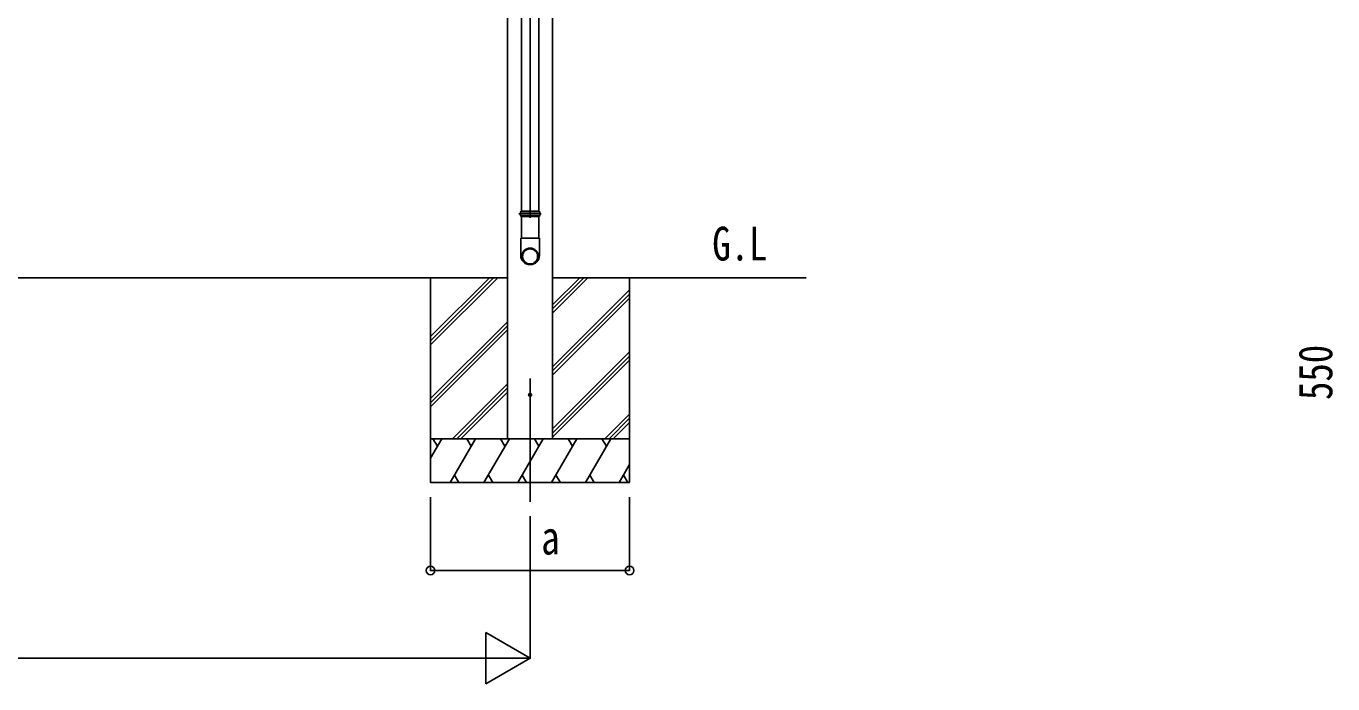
# Model space of a CAD drawing. Units: millimetres, scale not verified. Extents: x -14718 to 14718, y -10395 to 10395.
# Drawn here: x -6884 to -2420, y -6225 to -3978 of the extents above; entities that cross this region are included whole.
import ezdxf
from ezdxf.enums import TextEntityAlignment as Align

# ---------------------------------------------------------------- set-up
doc = ezdxf.new("R2010")
doc.units = ezdxf.units.MM
doc.header["$LTSCALE"] = 50
for name, color, linetype in [('0-2_USER1', 3, 'Continuous'), ('0-3_YKK_12', 2, 'Continuous'), ('0-4_YKK_13', 4, 'Continuous'), ('0-5_YKK_A1', 4, 'Continuous'), ('0-6_YKK_D', 6, 'Continuous')]:
    doc.layers.add(name, color=color, linetype=linetype)
doc.styles.add('ＭＳ ゴシック', font='')
doc.styles.get('ＭＳ ゴシック').set_extended_font_data('MS Gothic')

msp = doc.modelspace()

# ---------------------------------------------------------------- linework, layer by layer
at = {"layer": '0-3_YKK_12'}
for p, q in [((-5162.43, -2345.97), (-5162.43, -4632.96)), ((-5162.43, -5181.55), (-5162.43, -5602.63))]:
    msp.add_line(p, q, dxfattribs=at)
at = {"layer": '0-4_YKK_13'}
for p, q in [((-5192.28, -3586.78), (-5192.28, -4610.23)), ((-5132.58, -3586.78), (-5132.58, -4610.23)), ((-5200.43, -4619.23), (-5124.43, -4619.23)), ((-5195.03, -4612.23), (-5129.83, -4612.23)), ((-5195.03, -4626.23), (-5129.83, -4626.23)), ((-5194.43, -4610.23), (-5130.43, -4610.23)), ((-5194.43, -4610.23), (-5194.43, -4612.23)), ((-5194.43, -4626.23), (-5194.43, -4628.23)), ((-5194.43, -4628.23), (-5130.43, -4628.23)), ((-5192.28, -4628.23), (-5192.28, -4702.5)), ((-5132.58, -4628.23), (-5132.58, -4702.5)), ((-5130.43, -4610.23), (-5130.43, -4612.23)), ((-5130.43, -4626.23), (-5130.43, -4628.23)), ((-5130.58, -4702.5), (-5194.28, -4702.5)), ((-5194.28, -4702.5), (-5194.28, -4761.77)), ((-5130.58, -4702.5), (-5130.58, -4761.77))]:
    msp.add_line(p, q, dxfattribs=at)
msp.add_circle((-5162.43, -5237.5), 5, dxfattribs=at)
for centre, radius, start, end in [((-5168.18, -4619.23), 27.75, 165.38919, 194.61079), ((-5156.68, -4619.23), 27.75, 0, 14.61083), ((-5156.68, -4619.23), 27.75, 345.38917, 0), ((-5163.28, -4761.77), 31, 180, 270), ((-5161.58, -4761.77), 31, 270, 0)]:
    msp.add_arc(centre, radius, start, end, dxfattribs=at)
for major_axis in [(-28.29, 0), (-25.83, 0)]:
    msp.add_ellipse((-5162.43, -4764.59), major_axis=major_axis, ratio=0.996195, dxfattribs=at)
at = {"layer": '0-5_YKK_A1'}
for p, q in [((-5239.43, -4837.5), (-10050.43, -4837.5)), ((-5502.43, -4837.5), (-5502.43, -5537.5)), ((-5502.43, -5038.48), (-5301.45, -4837.5)), ((-5502.43, -5052.62), (-5287.31, -4837.5)), ((-5502.43, -5066.76), (-5273.17, -4837.5)), ((-4219.91, -4837.5), (-5085.43, -4837.5)), ((-5085.43, -4958.13), (-4964.8, -4837.5)), ((-5085.43, -4943.99), (-4978.94, -4837.5)), ((-5084.93, -4929.35), (-4993.08, -4837.5)), ((-4822.43, -4837.5), (-4822.43, -5537.5)), ((-5085.43, -5141.98), (-4822.43, -4878.98)), ((-5085.43, -5156.12), (-4822.43, -4893.12)), ((-5085.43, -5170.26), (-4822.43, -4907.26)), ((-5502.43, -5250.61), (-5239.43, -4987.61)), ((-5502.43, -5264.75), (-5239.43, -5001.75)), ((-5502.43, -5278.89), (-5239.43, -5015.9)), ((-5085.43, -5354.11), (-4822.43, -5091.11)), ((-5085.43, -5368.25), (-4822.43, -5105.25)), ((-5085.43, -5382.39), (-4822.43, -5119.39)), ((-5427.19, -5387.5), (-5239.43, -5199.74)), ((-5413.05, -5387.5), (-5239.43, -5213.88)), ((-5398.9, -5387.5), (-5239.43, -5228.03)), ((-4906.69, -5387.5), (-4822.43, -5303.24)), ((-4892.55, -5387.5), (-4822.43, -5317.38)), ((-4878.4, -5387.5), (-4822.43, -5331.53)), ((-4822.43, -5387.5), (-5502.43, -5387.5)), ((-5502.43, -5453.58), (-5464.28, -5387.5)), ((-5479.28, -5413.48), (-5494.28, -5387.5)), ((-5435.41, -5537.5), (-5348.81, -5387.5)), ((-5363.81, -5413.48), (-5378.81, -5387.5)), ((-5319.94, -5537.5), (-5233.34, -5387.5)), ((-5248.34, -5413.48), (-5263.34, -5387.5)), ((-5084.93, -5387.5), (-5239.93, -5387.5)), ((-5229.93, -5387.5), (-5094.93, -5387.5)), ((-5204.47, -5537.5), (-5117.87, -5387.5)), ((-5132.87, -5413.48), (-5147.87, -5387.5)), ((-5089, -5537.5), (-5002.4, -5387.5)), ((-5017.4, -5413.48), (-5032.4, -5387.5)), ((-4973.53, -5537.5), (-4886.93, -5387.5)), ((-4916.93, -5387.5), (-4901.93, -5413.48)), ((-4858.06, -5537.5), (-4822.43, -5475.78)), ((-5420.42, -5511.52), (-5405.42, -5537.5)), ((-5304.94, -5511.52), (-5289.94, -5537.5)), ((-5189.47, -5511.52), (-5174.48, -5537.5)), ((-5074, -5511.52), (-5059.01, -5537.5)), ((-4958.53, -5511.52), (-4943.54, -5537.5)), ((-4843.06, -5511.52), (-4828.07, -5537.5)), ((-5502.43, -5537.5), (-4822.43, -5537.5))]:
    msp.add_line(p, q, dxfattribs=at)
for points in [[(-5239.43, -2231.12), (-5239.43, -4837.5), (-5239.43, -5387.5)], [(-5085.43, -2218.53), (-5085.43, -4837.5), (-5085.43, -5387.5)]]:
    msp.add_lwpolyline(points, dxfattribs=at)
at = {"layer": '0-6_YKK_D'}
for p, q in [((-5502.43, -5587.5), (-5502.43, -5838.5)), ((-4822.43, -5587.5), (-4822.43, -5838.5)), ((-5162.43, -5652.63), (-5162.43, -6138.5)), ((-4822.43, -5837.5), (-5502.43, -5837.5)), ((-5162.43, -6137.5), (-5313.99, -6050)), ((-5313.99, -6050), (-5313.99, -6225)), ((-9952.43, -6137.5), (-5337.43, -6137.5)), ((-5162.43, -6137.5), (-5465.54, -6137.5)), ((-5162.43, -6137.5), (-5313.99, -6225))]:
    msp.add_line(p, q, dxfattribs=at)
for centre in [(-5502.43, -5837.5), (-4822.43, -5837.5)]:
    msp.add_circle(centre, 14.88, dxfattribs=at)

# ---------------------------------------------------------------- texts
at = {"layer": '0-2_USER1', "style": 'ＭＳ ゴシック', "width": 0.8}
msp.add_text('G.L', height=115.5, dxfattribs=at).set_placement((-4540.18, -4813.23), align=Align.BOTTOM_LEFT)
at = {"layer": '0-6_YKK_D', "style": 'ＭＳ ゴシック', "width": 0.8}
msp.add_text('550', height=115.5, rotation=90, dxfattribs=at).set_placement((-2387.43, -5255.3), align=Align.BOTTOM_LEFT)
msp.add_text('a', height=115.5, dxfattribs=at).set_placement((-5124.49, -5817.5), align=Align.BOTTOM_LEFT)

doc.saveas('drawing.dxf')
